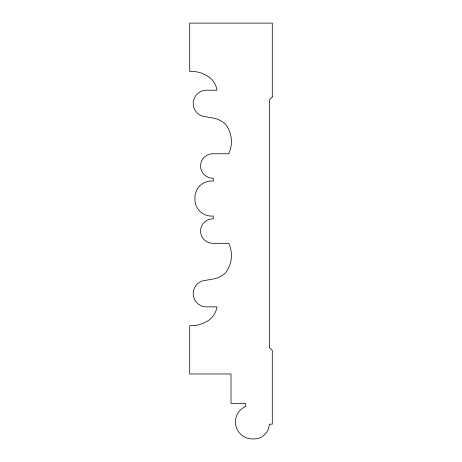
<?xml version="1.0" encoding="UTF-8"?>
<svg xmlns="http://www.w3.org/2000/svg" width="462" height="462" viewBox="0 0 462 462"><rect width="100%" height="100%" fill="white"/><g stroke="black" fill="none" stroke-linecap="round" stroke-linejoin="round"><path stroke-width="0.69" d="M272.285 96.922L269.34 99.867L269.34 347.407L272.285 350.358L272.285 424.18L269.363 424.18A15.281 15.281 0 0 1 253.141 438.9A16.95 16.95 0 0 1 245.72 406.387L245.72 403.465L231 403.465L231 373.972L189.715 373.972L189.715 325.756L193.67 325.525A25.306 25.306 0 0 0 204.73 322.488A20.062 20.062 0 0 0 216.99 306.86L206.832 306.883A13.294 13.294 0 0 1 193.22 294.19A13.294 13.294 0 0 1 205.636 280.33L212.566 279.129A24.388 24.388 0 0 0 225.231 273.152A28.315 28.315 0 0 0 228.725 243.307L213.369 243.307A12.226 12.226 0 0 1 200.566 231.144A12.226 12.226 0 0 1 213.265 218.873L213.265 216.02A16.707 16.707 0 0 1 194.924 198.539A16.707 16.707 0 0 1 213.265 181.052L213.265 178.199A12.226 12.226 0 0 1 200.566 165.927A12.226 12.226 0 0 1 213.369 153.765L228.725 153.765A28.315 28.315 0 0 0 225.231 123.92A24.388 24.388 0 0 0 212.566 117.943L205.636 116.747A13.294 13.294 0 0 1 193.22 102.882A13.294 13.294 0 0 1 206.832 90.188L216.99 90.211A20.062 20.062 0 0 0 204.73 74.584A25.306 25.306 0 0 0 193.67 71.552L189.715 71.315L189.715 23.1L272.285 23.1L272.285 96.922"/></g></svg>
